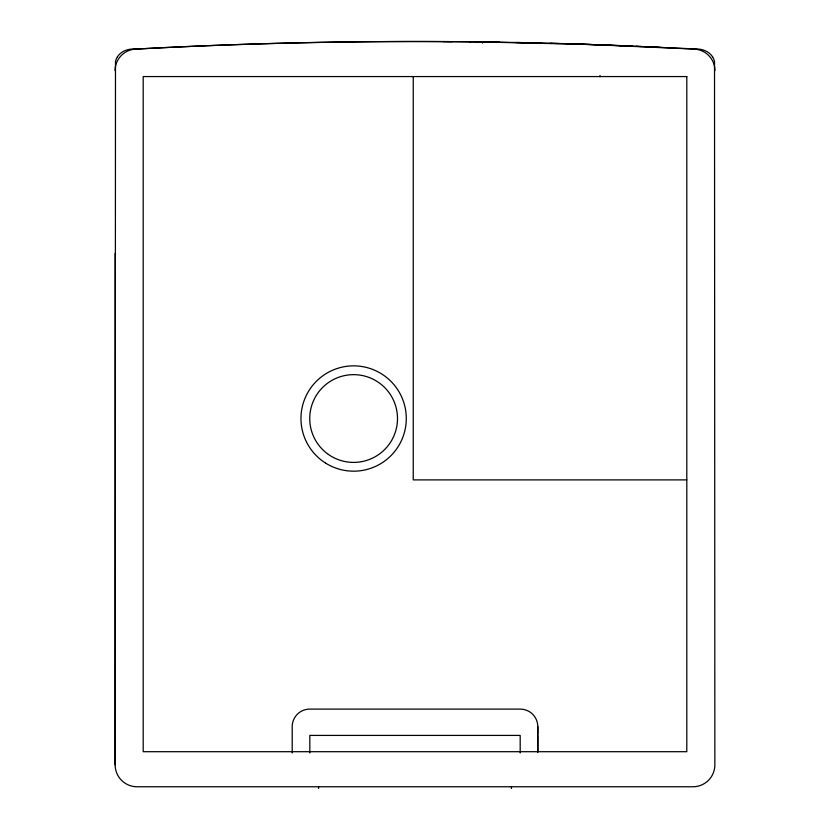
<?xml version="1.0" encoding="UTF-8"?>
<svg xmlns="http://www.w3.org/2000/svg" width="830" height="830" viewBox="0 0 830 830"><rect width="100%" height="100%" fill="white"/><g stroke="black" fill="none" stroke-linecap="round" stroke-linejoin="round"><path stroke-width="1.25" d="M712.565 56.834A14.566 14.566 0 0 1 714.516 61.576L714.858 764.855A21.922 21.922 0 0 1 692.946 786.767L137.054 786.767A21.922 21.922 0 0 1 115.142 764.835L115.142 253.275M537.799 751.7L537.799 735.411M117.435 56.824C121.305 50.786 128.992 48.389 135.861 49.095C269.48 41.832 403.39 39.778 537.166 42.953C590.151 44.083 643.115 46.594 696.038 48.991C702.346 48.825 709.069 51.356 712.565 56.834M686.804 479.896L413.247 479.896L413.247 76.568M452.288 41.635L442.878 41.573M484.803 41.977C368.458 40.421 252.05 42.776 135.861 49.095A21.611 21.601 0 0 0 115.059 70.581M469.79 41.791L470.828 41.801M478.215 41.894L589.497 44.467L694.139 49.095A21.611 21.601 0 0 1 714.941 70.581M490.955 42.06L499.39 42.195M516.281 42.496L524.716 42.672M533.161 42.859L541.596 43.067M550.041 43.274L558.476 43.502M566.911 43.751L617.541 45.494M618.62 45.536L632.304 46.107M636.288 46.273L640.988 46.48M645.346 46.677L648.541 46.812M654.009 47.071L661.375 47.414M292.202 752.945L292.202 726.644A17.534 17.534 0 0 1 309.735 709.1L520.254 709.1A17.534 17.534 0 0 1 537.799 726.644L537.799 734.125M600.007 75.468L600.007 76.568M537.799 726.644L537.799 752.322M520.182 752.945L520.182 735.411L309.818 735.411L309.818 752.945M511.446 786.539L511.446 788.5M482.51 41.946L482.51 43.004M318.554 786.539L318.554 788.5M115.142 764.855L115.484 61.565A14.556 14.556 0 0 1 117.435 56.824M686.804 76.568L143.196 76.568L143.196 751.7L686.804 751.7L686.804 76.568M325.692 463.161A52.663 52.663 0 0 0 406.254 420.385A52.663 52.663 0 0 0 328.929 372.006A52.663 52.663 0 0 0 325.692 463.161M328.348 454.404A43.886 43.886 0 0 0 397.321 422.46A43.886 43.886 0 0 0 335.175 378.708A43.886 43.886 0 0 0 328.348 454.404"/></g></svg>
